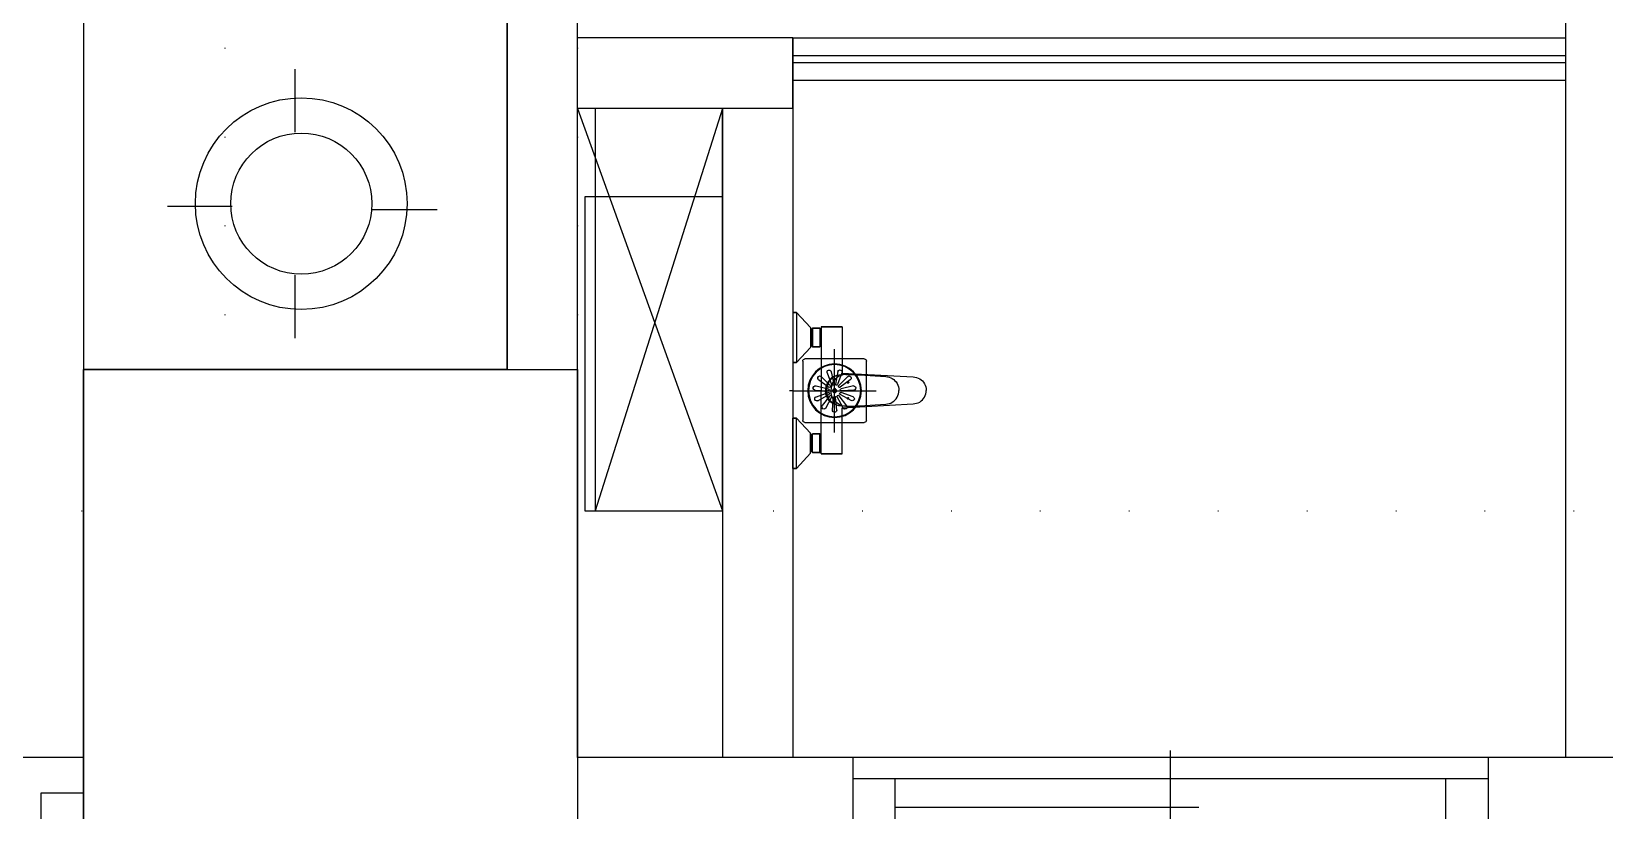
# Model space of a CAD drawing. Header units: millimetres. Extents: x 98197 to 106565, y 53890 to 60222.
# Drawn here: x 100619.8 to 100842.6, y 56363.1 to 56473.5 of the extents above; entities that cross this region are included whole.
import ezdxf

# ---------------------------------------------------------------- set-up
doc = ezdxf.new("R2010")
doc.units = ezdxf.units.MM
doc.header["$LTSCALE"] = 50
doc.header["$MEASUREMENT"] = 0
doc.linetypes.add('DOT', pattern=[0.25, 0, -0.25])
doc.layers.get('0').update_dxf_attribs({"color": 8, "linetype": 'CONTINUOUS'})
doc.layers.add('00', color=7, linetype='DOT')

# ---------------------------------------------------------------- blocks, each defined once
blk = doc.blocks.new('*U25', base_point=(557135.24, 45415.43))
for p, q in [((557169.24, 45422.93), (557169.24, 45496.93)), ((557172.24, 45496.93), (557172.24, 45422.93)), ((557095.24, 45407.93), (557095.24, 45422.93)), ((557169.24, 45422.93), (557095.24, 45422.93)), ((557172.24, 45422.93), (557169.24, 45422.93)), ((557175.24, 45407.93), (557175.24, 45422.93)), ((557175.24, 45407.93), (557095.24, 45407.93))]:
    blk.add_line(p, q)
for points in [[(557095.24, 45422.93), (557098.24, 45422.93), (557098.24, 45419.93), (557101.24, 45419.93), (557101.24, 45412.93), (557095.24, 45412.93)], [(557175.24, 45422.93), (557172.24, 45422.93), (557172.24, 45419.93), (557169.24, 45419.93), (557169.24, 45412.93), (557175.24, 45412.93)]]:
    blk.add_lwpolyline(points)
blk.add_arc((557172.24, 45422.93), 74, 90, 180)
blk = doc.blocks.new('*U30', base_point=(551700.96, 44174.06))
for p, q in [((551700.96, 44185.56), (551700.96, 44165.56)), ((551655.96, 44166.56), (551655.96, 44181.56)), ((551655.96, 44181.56), (551745.96, 44181.56)), ((551661.96, 44181.56), (551661.96, 44169.56)), ((551739.96, 44181.56), (551739.96, 44169.56)), ((551745.96, 44166.56), (551745.96, 44181.56)), ((551661.96, 44177.56), (551704.96, 44177.56)), ((551739.96, 44173.56), (551696.96, 44173.56)), ((551655.96, 44169.56), (551745.96, 44169.56)), ((551655.96, 44166.56), (551745.96, 44166.56))]:
    blk.add_line(p, q)
blk = doc.blocks.new('1247A')
for p, q in [((-13298.51, 8267.25), (-13298.01, 8267.25)), ((-13298.01, 8267.25), (-13298.51, 8267.25)), ((-13298.51, 8267.25), (-13298.51, 8267.12)), ((-13298.51, 8267.12), (-13298.51, 8266.77)), ((-13298.51, 8266.77), (-13298.51, 8266.2)), ((-13298.01, 8267.25), (-13296.01, 8265.12)), ((-13298.01, 8267.25), (-13296.01, 8265.12)), ((-13298.01, 8267.25), (-13298.01, 8267.12)), ((-13298.01, 8267.12), (-13298.01, 8266.77)), ((-13298.01, 8266.77), (-13298.01, 8266.2)), ((-13298.51, 8266.2), (-13298.51, 8265.46)), ((-13298.51, 8265.46), (-13298.51, 8264.61)), ((-13298.51, 8264.61), (-13298.51, 8263.7)), ((-13298.01, 8266.2), (-13298.01, 8265.46)), ((-13298.01, 8265.46), (-13298.01, 8264.61)), ((-13298.01, 8264.61), (-13298.01, 8263.7)), ((-13296.01, 8265.12), (-13296.01, 8265.07)), ((-13296.01, 8265.07), (-13296.01, 8264.93)), ((-13296.01, 8264.93), (-13296.01, 8264.82)), ((-13296.01, 8264.93), (-13296.01, 8264.7)), ((-13296.01, 8264.82), (-13295.91, 8264.82)), ((-13296.01, 8264.82), (-13296.01, 8264.77)), ((-13295.91, 8264.82), (-13296.01, 8264.82)), ((-13296.01, 8264.77), (-13296.01, 8264.66)), ((-13296.01, 8264.7), (-13296.01, 8264.41)), ((-13296.01, 8264.66), (-13296.01, 8264.49)), ((-13296.01, 8264.49), (-13296.01, 8264.26)), ((-13296.01, 8264.41), (-13296.01, 8264.06)), ((-13296.01, 8264.26), (-13296.01, 8263.98)), ((-13295.71, 8265.02), (-13295.91, 8264.82)), ((-13295.91, 8264.82), (-13295.91, 8264.77)), ((-13295.91, 8264.77), (-13295.91, 8264.66)), ((-13295.91, 8264.66), (-13295.91, 8264.49)), ((-13295.91, 8264.49), (-13295.91, 8264.26)), ((-13295.91, 8264.26), (-13295.91, 8263.98)), ((-13295.71, 8265.02), (-13295.51, 8265.02)), ((-13295.51, 8265.02), (-13295.71, 8265.02)), ((-13295.71, 8265.02), (-13295.71, 8264.97)), ((-13295.71, 8264.97), (-13295.71, 8262.38)), ((-13295.51, 8265.02), (-13295.21, 8265.02)), ((-13295.21, 8265.02), (-13295.51, 8265.02)), ((-13294.91, 8265.02), (-13295.21, 8265.02)), ((-13295.21, 8265.02), (-13294.91, 8265.02)), ((-13294.91, 8265.02), (-13294.71, 8265.02)), ((-13294.71, 8265.02), (-13294.91, 8265.02)), ((-13294.71, 8265.02), (-13294.51, 8264.82)), ((-13294.71, 8265.02), (-13294.71, 8264.97)), ((-13294.71, 8264.97), (-13294.71, 8262.38)), ((-13294.01, 8265.2), (-13294.51, 8265.2)), ((-13294.51, 8265.2), (-13294.01, 8265.2)), ((-13294.51, 8265.2), (-13294.51, 8265.14)), ((-13294.51, 8265.14), (-13294.51, 8256.2)), ((-13294.51, 8265.14), (-13294.51, 8256.2)), ((-13293.51, 8265.2), (-13294.01, 8265.2)), ((-13294.01, 8265.2), (-13293.51, 8265.2)), ((-13293, 8265.2), (-13293.51, 8265.2)), ((-13293.51, 8265.2), (-13293, 8265.2)), ((-13293, 8265.2), (-13292.54, 8265.2)), ((-13292.54, 8265.2), (-13293, 8265.2)), ((-13292.54, 8265.2), (-13292.13, 8265.2)), ((-13292.13, 8265.2), (-13292.54, 8265.2)), ((-13292.13, 8265.2), (-13291.82, 8265.2)), ((-13291.82, 8265.2), (-13292.13, 8265.2)), ((-13291.82, 8265.2), (-13291.63, 8265.2)), ((-13291.63, 8265.2), (-13291.82, 8265.2)), ((-13291.63, 8265.2), (-13291.55, 8265.2)), ((-13291.55, 8265.2), (-13291.63, 8265.2)), ((-13291.55, 8265.2), (-13291.51, 8265.14)), ((-13291.51, 8265.14), (-13291.51, 8258.66)), ((-13291.51, 8265.14), (-13291.51, 8258.66)), ((-13298.51, 8263.7), (-13298.51, 8262.79)), ((-13298.51, 8262.79), (-13298.51, 8261.93)), ((-13298.01, 8263.7), (-13298.01, 8262.79)), ((-13298.01, 8262.79), (-13298.01, 8261.93)), ((-13296.01, 8262.28), (-13298.01, 8260.15)), ((-13296.01, 8264.06), (-13296.01, 8263.7)), ((-13296.01, 8263.98), (-13296.01, 8263.7)), ((-13296.01, 8263.7), (-13296.01, 8263.33)), ((-13296.01, 8263.7), (-13296.01, 8263.42)), ((-13296.01, 8263.42), (-13296.01, 8263.14)), ((-13296.01, 8263.33), (-13296.01, 8262.99)), ((-13296.01, 8263.14), (-13296.01, 8262.91)), ((-13296.01, 8262.99), (-13296.01, 8262.7)), ((-13296.01, 8262.91), (-13296.01, 8262.74)), ((-13296.01, 8262.74), (-13296.01, 8262.62)), ((-13296.01, 8262.7), (-13296.01, 8262.47)), ((-13296.01, 8262.62), (-13296.01, 8262.58)), ((-13296.01, 8262.58), (-13296.01, 8262.47)), ((-13296.01, 8262.58), (-13295.91, 8262.58)), ((-13295.91, 8262.58), (-13296.01, 8262.58)), ((-13296.01, 8262.47), (-13296.01, 8262.33)), ((-13296.01, 8262.33), (-13296.01, 8262.28)), ((-13295.91, 8263.98), (-13295.91, 8263.7)), ((-13295.91, 8263.7), (-13295.91, 8263.42)), ((-13295.91, 8263.42), (-13295.91, 8263.14)), ((-13295.91, 8263.14), (-13295.91, 8262.91)), ((-13295.91, 8262.91), (-13295.91, 8262.74)), ((-13295.91, 8262.74), (-13295.91, 8262.62)), ((-13295.91, 8262.62), (-13295.91, 8262.58)), ((-13295.91, 8262.58), (-13295.71, 8262.38)), ((-13295.21, 8262.38), (-13295.71, 8262.38)), ((-13295.71, 8262.38), (-13295.21, 8262.38)), ((-13294.91, 8262.38), (-13295.21, 8262.38)), ((-13295.21, 8262.38), (-13294.91, 8262.38)), ((-13294.91, 8262.38), (-13294.71, 8262.38)), ((-13294.71, 8262.38), (-13294.91, 8262.38)), ((-13294.51, 8262.58), (-13294.71, 8262.38)), ((-13298.51, 8261.93), (-13298.51, 8261.19)), ((-13298.51, 8261.19), (-13298.51, 8260.63)), ((-13298.51, 8260.63), (-13298.51, 8260.28)), ((-13298.51, 8260.28), (-13298.51, 8260.15)), ((-13298.51, 8260.15), (-13298.01, 8260.15)), ((-13298.01, 8260.15), (-13298.51, 8260.15)), ((-13298.51, 8252.25), (-13298.51, 8260.15)), ((-13298.01, 8261.93), (-13298.01, 8261.19)), ((-13298.01, 8261.19), (-13298.01, 8260.63)), ((-13298.01, 8260.63), (-13298.01, 8260.28)), ((-13298.01, 8260.28), (-13298.01, 8260.15)), ((-13293.27, 8257.76), (-13293.61, 8257.29)), ((-13293.14, 8257.75), (-13293.32, 8257.54)), ((-13292.81, 8258.11), (-13293.27, 8257.76)), ((-13292.95, 8257.94), (-13293.14, 8257.75)), ((-13292.72, 8258.11), (-13292.95, 8257.94)), ((-13292.69, 8257.57), (-13292.85, 8257.33)), ((-13292.29, 8258.32), (-13292.81, 8258.11)), ((-13292.48, 8258.22), (-13292.72, 8258.11)), ((-13292.5, 8257.79), (-13292.69, 8257.57)), ((-13292.3, 8257.98), (-13292.5, 8257.79)), ((-13292.06, 8258.16), (-13292.3, 8257.98)), ((-13291.98, 8258.37), (-13292.29, 8258.32)), ((-13291.98, 8258.37), (-13292.29, 8258.32)), ((-13291.81, 8258.28), (-13292.06, 8258.16)), ((-13291.28, 8258.43), (-13291.98, 8258.37)), ((-13291.55, 8258.37), (-13291.81, 8258.28)), ((-13291.28, 8258.43), (-13291.55, 8258.37)), ((-13291.51, 8258.66), (-13281.48, 8258.1)), ((-13290.99, 8258.46), (-13291.28, 8258.43)), ((-13290.99, 8258.46), (-13290.58, 8258.45)), ((-13290.58, 8258.45), (-13290.21, 8258.44)), ((-13290.21, 8258.44), (-13289.79, 8258.42)), ((-13289.79, 8258.42), (-13289.36, 8258.4)), ((-13289.36, 8258.4), (-13289.05, 8258.38)), ((-13289.05, 8258.38), (-13285.35, 8258.15)), ((-13285.35, 8258.15), (-13285.11, 8258.13)), ((-13285.11, 8258.13), (-13284.87, 8258.08)), ((-13284.87, 8258.08), (-13284.64, 8257.99)), ((-13284.64, 8257.99), (-13284.43, 8257.89)), ((-13284.43, 8257.89), (-13284.22, 8257.74)), ((-13284.22, 8257.74), (-13284.05, 8257.57)), ((-13284.05, 8257.57), (-13283.89, 8257.39)), ((-13281.48, 8258.1), (-13281.23, 8258.08)), ((-13281.23, 8258.08), (-13280.99, 8258.03)), ((-13280.99, 8258.03), (-13280.76, 8257.95)), ((-13280.76, 8257.95), (-13280.54, 8257.85)), ((-13280.54, 8257.85), (-13280.33, 8257.7)), ((-13280.33, 8257.7), (-13280.16, 8257.54)), ((-13294.51, 8247.26), (-13294.51, 8256.2)), ((-13294.51, 8247.26), (-13294.51, 8256.2)), ((-13293.82, 8256.76), (-13293.9, 8256.2)), ((-13293.82, 8255.64), (-13293.9, 8256.2)), ((-13293.61, 8257.29), (-13293.82, 8256.76)), ((-13293.61, 8255.11), (-13293.82, 8255.64)), ((-13293.72, 8256.49), (-13293.74, 8256.2)), ((-13293.72, 8255.91), (-13293.74, 8256.2)), ((-13293.67, 8256.76), (-13293.72, 8256.49)), ((-13293.67, 8255.64), (-13293.72, 8255.91)), ((-13293.58, 8257.04), (-13293.67, 8256.76)), ((-13293.58, 8255.36), (-13293.67, 8255.64)), ((-13293.48, 8257.29), (-13293.58, 8257.04)), ((-13293.48, 8255.11), (-13293.58, 8255.36)), ((-13293.32, 8257.54), (-13293.48, 8257.29)), ((-13293.11, 8256.5), (-13293.13, 8256.2)), ((-13293.11, 8255.9), (-13293.13, 8256.2)), ((-13293.05, 8256.78), (-13293.11, 8256.5)), ((-13293.05, 8255.62), (-13293.11, 8255.9)), ((-13292.97, 8257.06), (-13293.05, 8256.78)), ((-13292.97, 8255.34), (-13293.05, 8255.62)), ((-13292.85, 8257.33), (-13292.97, 8257.06)), ((-13292.85, 8255.07), (-13292.97, 8255.34)), ((-13290.79, 8257.38), (-13290.8, 8257.36)), ((-13290.8, 8257.36), (-13290.8, 8257.33)), ((-13290.8, 8257.33), (-13290.8, 8257.31)), ((-13290.8, 8257.31), (-13290.79, 8257.28)), ((-13290.77, 8257.41), (-13290.79, 8257.38)), ((-13290.79, 8257.28), (-13290.77, 8257.26)), ((-13290.75, 8257.42), (-13290.77, 8257.41)), ((-13290.77, 8257.26), (-13290.75, 8257.25)), ((-13290.72, 8257.43), (-13290.75, 8257.42)), ((-13290.75, 8257.25), (-13290.72, 8257.24)), ((-13290.7, 8257.43), (-13290.72, 8257.43)), ((-13290.72, 8257.24), (-13290.7, 8257.23)), ((-13290.7, 8257.43), (-13290.67, 8257.43)), ((-13290.67, 8257.24), (-13290.7, 8257.23)), ((-13290.67, 8257.43), (-13290.65, 8257.42)), ((-13290.65, 8257.25), (-13290.67, 8257.24)), ((-13290.65, 8257.42), (-13290.63, 8257.41)), ((-13290.63, 8257.26), (-13290.65, 8257.25)), ((-13290.63, 8257.41), (-13290.61, 8257.38)), ((-13290.61, 8257.28), (-13290.63, 8257.26)), ((-13290.61, 8257.38), (-13290.6, 8257.36)), ((-13290.6, 8257.31), (-13290.61, 8257.28)), ((-13290.6, 8257.36), (-13290.6, 8257.33)), ((-13290.6, 8257.33), (-13290.6, 8257.31)), ((-13283.89, 8257.39), (-13283.75, 8257.17)), ((-13283.75, 8257.17), (-13283.65, 8256.95)), ((-13283.75, 8255.23), (-13283.65, 8255.45)), ((-13283.65, 8256.95), (-13283.57, 8256.7)), ((-13283.65, 8255.45), (-13283.57, 8255.7)), ((-13283.57, 8256.7), (-13283.52, 8256.46)), ((-13283.57, 8255.7), (-13283.52, 8255.94)), ((-13283.52, 8256.46), (-13283.5, 8256.2)), ((-13283.52, 8255.94), (-13283.5, 8256.2)), ((-13280.16, 8257.54), (-13280, 8257.36)), ((-13280, 8257.36), (-13279.85, 8257.15)), ((-13279.85, 8257.15), (-13279.75, 8256.93)), ((-13279.85, 8255.25), (-13279.75, 8255.47)), ((-13279.75, 8256.93), (-13279.68, 8256.69)), ((-13279.75, 8256.93), (-13279.68, 8256.69)), ((-13279.75, 8255.47), (-13279.68, 8255.71)), ((-13279.75, 8255.47), (-13279.68, 8255.71)), ((-13279.68, 8256.69), (-13279.63, 8256.45)), ((-13279.68, 8256.69), (-13279.63, 8256.45)), ((-13279.68, 8255.71), (-13279.63, 8255.95)), ((-13279.68, 8255.71), (-13279.63, 8255.95)), ((-13279.63, 8256.45), (-13279.61, 8256.2)), ((-13279.63, 8256.45), (-13279.61, 8256.2)), ((-13279.63, 8255.95), (-13279.61, 8256.2)), ((-13279.63, 8255.95), (-13279.61, 8256.2)), ((-13293.27, 8254.64), (-13293.61, 8255.11)), ((-13293.32, 8254.86), (-13293.48, 8255.11)), ((-13293.14, 8254.65), (-13293.32, 8254.86)), ((-13292.81, 8254.29), (-13293.27, 8254.64)), ((-13292.95, 8254.46), (-13293.14, 8254.65)), ((-13292.72, 8254.29), (-13292.95, 8254.46)), ((-13292.69, 8254.83), (-13292.85, 8255.07)), ((-13292.29, 8254.08), (-13292.81, 8254.29)), ((-13292.48, 8254.18), (-13292.72, 8254.29)), ((-13292.5, 8254.61), (-13292.69, 8254.83)), ((-13292.3, 8254.42), (-13292.5, 8254.61)), ((-13292.06, 8254.24), (-13292.3, 8254.42)), ((-13291.98, 8254.03), (-13292.29, 8254.08)), ((-13291.98, 8254.03), (-13292.29, 8254.08)), ((-13291.81, 8254.12), (-13292.06, 8254.24)), ((-13291.28, 8253.96), (-13291.98, 8254.03)), ((-13291.55, 8254.03), (-13291.81, 8254.12)), ((-13291.28, 8253.96), (-13291.55, 8254.03)), ((-13291.51, 8253.74), (-13281.48, 8254.3)), ((-13291.51, 8247.26), (-13291.51, 8253.74)), ((-13291.51, 8247.26), (-13291.51, 8253.74)), ((-13290.99, 8253.94), (-13291.28, 8253.96)), ((-13290.99, 8253.94), (-13290.58, 8253.95)), ((-13290.8, 8255.09), (-13290.79, 8255.11)), ((-13290.8, 8255.07), (-13290.8, 8255.09)), ((-13290.8, 8255.04), (-13290.8, 8255.07)), ((-13290.79, 8255.02), (-13290.8, 8255.04)), ((-13290.79, 8255.11), (-13290.77, 8255.14)), ((-13290.77, 8254.99), (-13290.79, 8255.02)), ((-13290.77, 8255.14), (-13290.75, 8255.15)), ((-13290.75, 8254.98), (-13290.77, 8254.99)), ((-13290.75, 8255.15), (-13290.72, 8255.16)), ((-13290.72, 8254.97), (-13290.75, 8254.98)), ((-13290.72, 8255.16), (-13290.7, 8255.17)), ((-13290.7, 8254.97), (-13290.72, 8254.97)), ((-13290.67, 8255.16), (-13290.7, 8255.17)), ((-13290.7, 8254.97), (-13290.67, 8254.97)), ((-13290.65, 8255.15), (-13290.67, 8255.16)), ((-13290.67, 8254.97), (-13290.65, 8254.98)), ((-13290.63, 8255.14), (-13290.65, 8255.15)), ((-13290.65, 8254.98), (-13290.63, 8254.99)), ((-13290.61, 8255.11), (-13290.63, 8255.14)), ((-13290.63, 8254.99), (-13290.61, 8255.02)), ((-13290.6, 8255.09), (-13290.61, 8255.11)), ((-13290.61, 8255.02), (-13290.6, 8255.04)), ((-13290.6, 8255.07), (-13290.6, 8255.09)), ((-13290.6, 8255.04), (-13290.6, 8255.07)), ((-13290.58, 8253.95), (-13290.21, 8253.96)), ((-13290.21, 8253.96), (-13289.79, 8253.98)), ((-13289.79, 8253.98), (-13289.36, 8254)), ((-13289.36, 8254), (-13289.05, 8254.02)), ((-13289.05, 8254.02), (-13285.35, 8254.25)), ((-13285.35, 8254.25), (-13285.11, 8254.27)), ((-13285.11, 8254.27), (-13284.87, 8254.32)), ((-13284.87, 8254.32), (-13284.64, 8254.41)), ((-13284.64, 8254.41), (-13284.43, 8254.51)), ((-13284.43, 8254.51), (-13284.22, 8254.66)), ((-13284.22, 8254.66), (-13284.05, 8254.83)), ((-13284.05, 8254.83), (-13283.89, 8255.01)), ((-13283.89, 8255.01), (-13283.75, 8255.23)), ((-13281.48, 8254.3), (-13281.23, 8254.32)), ((-13281.23, 8254.32), (-13280.99, 8254.37)), ((-13280.99, 8254.37), (-13280.76, 8254.45)), ((-13280.76, 8254.45), (-13280.54, 8254.55)), ((-13280.54, 8254.55), (-13280.33, 8254.7)), ((-13280.33, 8254.7), (-13280.16, 8254.86)), ((-13280.16, 8254.86), (-13280, 8255.04)), ((-13280, 8255.04), (-13279.85, 8255.25)), ((-13298.01, 8252.25), (-13298.51, 8252.25)), ((-13298.51, 8252.12), (-13298.51, 8252.25)), ((-13298.51, 8252.25), (-13298.01, 8252.25)), ((-13298.51, 8251.77), (-13298.51, 8252.12)), ((-13298.51, 8251.2), (-13298.51, 8251.77)), ((-13298.51, 8250.46), (-13298.51, 8251.2)), ((-13296.01, 8250.12), (-13298.01, 8252.25)), ((-13298.01, 8252.12), (-13298.01, 8252.25)), ((-13298.01, 8251.77), (-13298.01, 8252.12)), ((-13298.01, 8251.2), (-13298.01, 8251.77)), ((-13298.01, 8250.46), (-13298.01, 8251.2)), ((-13298.51, 8249.61), (-13298.51, 8250.46)), ((-13298.51, 8248.7), (-13298.51, 8249.61)), ((-13298.51, 8247.79), (-13298.51, 8248.7)), ((-13298.01, 8249.61), (-13298.01, 8250.46)), ((-13298.01, 8248.7), (-13298.01, 8249.61)), ((-13298.01, 8247.79), (-13298.01, 8248.7)), ((-13296.01, 8250.07), (-13296.01, 8250.12)), ((-13296.01, 8249.93), (-13296.01, 8250.07)), ((-13296.01, 8249.7), (-13296.01, 8249.93)), ((-13296.01, 8249.82), (-13296.01, 8249.93)), ((-13295.91, 8249.82), (-13296.01, 8249.82)), ((-13296.01, 8249.77), (-13296.01, 8249.82)), ((-13296.01, 8249.82), (-13295.91, 8249.82)), ((-13296.01, 8249.66), (-13296.01, 8249.77)), ((-13296.01, 8249.41), (-13296.01, 8249.7)), ((-13296.01, 8249.49), (-13296.01, 8249.66)), ((-13296.01, 8249.26), (-13296.01, 8249.49)), ((-13296.01, 8249.06), (-13296.01, 8249.41)), ((-13296.01, 8248.98), (-13296.01, 8249.26)), ((-13296.01, 8248.7), (-13296.01, 8249.06)), ((-13296.01, 8248.7), (-13296.01, 8248.98)), ((-13296.01, 8248.42), (-13296.01, 8248.7)), ((-13296.01, 8248.33), (-13296.01, 8248.7)), ((-13295.91, 8249.82), (-13295.71, 8250.02)), ((-13295.91, 8249.77), (-13295.91, 8249.82)), ((-13295.91, 8249.66), (-13295.91, 8249.77)), ((-13295.91, 8249.49), (-13295.91, 8249.66)), ((-13295.91, 8249.26), (-13295.91, 8249.49)), ((-13295.91, 8248.98), (-13295.91, 8249.26)), ((-13295.91, 8248.7), (-13295.91, 8248.98)), ((-13295.91, 8248.42), (-13295.91, 8248.7)), ((-13295.71, 8250.02), (-13295.21, 8250.02)), ((-13295.71, 8247.43), (-13295.71, 8250.02)), ((-13295.21, 8250.02), (-13295.71, 8250.02)), ((-13295.21, 8250.02), (-13294.91, 8250.02)), ((-13294.91, 8250.02), (-13295.21, 8250.02)), ((-13294.71, 8250.02), (-13294.91, 8250.02)), ((-13294.91, 8250.02), (-13294.71, 8250.02)), ((-13294.51, 8249.82), (-13294.71, 8250.02)), ((-13294.71, 8247.43), (-13294.71, 8250.02)), ((-13298.51, 8246.93), (-13298.51, 8247.79)), ((-13298.51, 8246.19), (-13298.51, 8246.93)), ((-13298.01, 8246.93), (-13298.01, 8247.79)), ((-13298.01, 8245.15), (-13296.01, 8247.28)), ((-13298.01, 8245.15), (-13296.01, 8247.28)), ((-13298.01, 8246.19), (-13298.01, 8246.93)), ((-13296.01, 8248.14), (-13296.01, 8248.42)), ((-13296.01, 8247.99), (-13296.01, 8248.33)), ((-13296.01, 8247.91), (-13296.01, 8248.14)), ((-13296.01, 8247.7), (-13296.01, 8247.99)), ((-13296.01, 8247.74), (-13296.01, 8247.91)), ((-13296.01, 8247.62), (-13296.01, 8247.74)), ((-13296.01, 8247.47), (-13296.01, 8247.7)), ((-13296.01, 8247.58), (-13296.01, 8247.62)), ((-13295.91, 8247.58), (-13296.01, 8247.58)), ((-13296.01, 8247.58), (-13295.91, 8247.58)), ((-13296.01, 8247.47), (-13296.01, 8247.58)), ((-13296.01, 8247.33), (-13296.01, 8247.47)), ((-13296.01, 8247.28), (-13296.01, 8247.33)), ((-13295.91, 8248.14), (-13295.91, 8248.42)), ((-13295.91, 8247.91), (-13295.91, 8248.14)), ((-13295.91, 8247.74), (-13295.91, 8247.91)), ((-13295.91, 8247.62), (-13295.91, 8247.74)), ((-13295.91, 8247.58), (-13295.91, 8247.62)), ((-13295.71, 8247.38), (-13295.91, 8247.58)), ((-13295.71, 8247.38), (-13295.71, 8247.43)), ((-13295.51, 8247.38), (-13295.71, 8247.38)), ((-13295.71, 8247.38), (-13295.51, 8247.38)), ((-13295.21, 8247.38), (-13295.51, 8247.38)), ((-13295.51, 8247.38), (-13295.21, 8247.38)), ((-13295.21, 8247.38), (-13294.91, 8247.38)), ((-13294.91, 8247.38), (-13295.21, 8247.38)), ((-13294.71, 8247.38), (-13294.91, 8247.38)), ((-13294.91, 8247.38), (-13294.71, 8247.38)), ((-13294.71, 8247.38), (-13294.51, 8247.58)), ((-13294.71, 8247.38), (-13294.71, 8247.43)), ((-13294.51, 8247.2), (-13294.51, 8247.26)), ((-13294.51, 8247.2), (-13294.01, 8247.2)), ((-13294.01, 8247.2), (-13294.51, 8247.2)), ((-13294.01, 8247.2), (-13293.51, 8247.2)), ((-13293.51, 8247.2), (-13294.01, 8247.2)), ((-13293.51, 8247.2), (-13293, 8247.2)), ((-13293, 8247.2), (-13293.51, 8247.2)), ((-13292.54, 8247.2), (-13293, 8247.2)), ((-13293, 8247.2), (-13292.54, 8247.2)), ((-13292.13, 8247.2), (-13292.54, 8247.2)), ((-13292.54, 8247.2), (-13292.13, 8247.2)), ((-13291.82, 8247.2), (-13292.13, 8247.2)), ((-13292.13, 8247.2), (-13291.82, 8247.2)), ((-13291.63, 8247.2), (-13291.82, 8247.2)), ((-13291.82, 8247.2), (-13291.63, 8247.2)), ((-13291.55, 8247.2), (-13291.63, 8247.2)), ((-13291.63, 8247.2), (-13291.55, 8247.2)), ((-13291.55, 8247.2), (-13291.51, 8247.26)), ((-13298.51, 8245.63), (-13298.51, 8246.19)), ((-13298.51, 8245.28), (-13298.51, 8245.63)), ((-13298.51, 8245.15), (-13298.51, 8245.28)), ((-13298.01, 8245.15), (-13298.51, 8245.15)), ((-13298.51, 8245.15), (-13298.01, 8245.15)), ((-13298.01, 8245.63), (-13298.01, 8246.19)), ((-13298.01, 8245.28), (-13298.01, 8245.63)), ((-13298.01, 8245.15), (-13298.01, 8245.28))]:
    blk.add_line(p, q)
at = {"color": 3}
blk.add_line((-13298.51, 8256.25), (-13299.01, 8256.25), dxfattribs=at)
blk = doc.blocks.new('10D')
at = {"color": 9, "true_color": 0xc9c9c9}
for p, q in [((-31147.44, 14844.37), (-31147.44, 14852.77)), ((-31147.14, 14853.07), (-31138.74, 14853.07)), ((-31138.44, 14852.77), (-31138.44, 14844.37)), ((-31144.65, 14850.68), (-31143.58, 14849.29)), ((-31144.18, 14851.05), (-31143.33, 14849.45)), ((-31143.24, 14851.27), (-31143.09, 14849.52)), ((-31142.64, 14851.32), (-31142.79, 14849.52)), ((-31141.73, 14851), (-31142.56, 14849.45)), ((-31141.21, 14850.72), (-31142.3, 14849.29)), ((-31145.71, 14848.48), (-31143.91, 14848.59)), ((-31145.57, 14847.89), (-31143.86, 14848.29)), ((-31145.52, 14849.42), (-31143.87, 14848.83)), ((-31145.32, 14849.99), (-31143.75, 14849.1)), ((-31145.22, 14847), (-31143.76, 14848.06)), ((-31143.14, 14848.62), (-31143.14, 14848.52)), ((-31143.14, 14848.62), (-31143.04, 14848.62)), ((-31143.14, 14848.52), (-31143.09, 14848.52)), ((-31143.14, 14848.52), (-31143.04, 14848.52)), ((-31142.99, 14848.77), (-31142.89, 14848.77)), ((-31142.99, 14848.67), (-31142.99, 14848.77)), ((-31142.99, 14848.38), (-31142.99, 14848.47)), ((-31142.99, 14848.38), (-31142.89, 14848.38)), ((-31142.89, 14848.67), (-31142.89, 14848.77)), ((-31142.89, 14848.38), (-31142.89, 14848.47)), ((-31142.75, 14848.62), (-31142.84, 14848.62)), ((-31142.75, 14848.52), (-31142.84, 14848.52)), ((-31142.79, 14848.52), (-31142.75, 14848.52)), ((-31142.75, 14848.62), (-31142.75, 14848.52)), ((-31140.61, 14849.96), (-31142.14, 14849.1)), ((-31140.71, 14847.03), (-31142.13, 14848.06)), ((-31140.26, 14847.88), (-31142.03, 14848.29)), ((-31140.32, 14849.44), (-31142.02, 14848.83)), ((-31140.23, 14848.48), (-31141.98, 14848.59)), ((-31144.79, 14846.58), (-31143.56, 14847.84)), ((-31144.01, 14846.02), (-31143.36, 14847.7)), ((-31143.42, 14845.9), (-31143.07, 14847.62)), ((-31142.46, 14845.85), (-31142.82, 14847.62)), ((-31141.9, 14846.06), (-31142.53, 14847.7)), ((-31141.06, 14846.54), (-31142.32, 14847.84)), ((-31138.74, 14844.07), (-31147.14, 14844.07))]:
    blk.add_line(p, q, dxfattribs=at)
at = {"color": 8}
for p, q in [((-31142.94, 14854.47), (-31142.94, 14842.67)), ((-31148.84, 14848.57), (-31137.04, 14848.57))]:
    blk.add_line(p, q, dxfattribs=at)
at = {"color": 9, "true_color": 0xc9c9c9}
for radius in [3.8, 3.7, 0.275]:
    blk.add_circle((-31142.94, 14848.57), radius, dxfattribs=at)
for centre, radius, start, end in [((-31147.14, 14852.77), 0.3, 90, 180), ((-31138.74, 14852.77), 0.3, 0, 90), ((-31144.43, 14850.89), 0.3, 32.7273, 222.2546), ((-31142.94, 14851.32), 0.3, 0, 189.5273), ((-31141.46, 14850.89), 0.3, 327.2727, 156.8), ((-31145.67, 14848.18), 0.3, 98.1818, 287.7091), ((-31145.45, 14849.71), 0.3, 65.4545, 254.9818), ((-31143.88, 14848.44), 0.15, 278.1818, 98.1818), ((-31143.81, 14848.97), 0.15, 245.4545, 65.4545), ((-31143.66, 14847.95), 0.15, 310.9091, 130.9091), ((-31143.46, 14849.37), 0.15, 212.7273, 32.7273), ((-31142.94, 14849.52), 0.15, 180, 0), ((-31143.04, 14848.67), 0.05, 270, 0), ((-31143.04, 14848.47), 0.05, 0, 90), ((-31142.84, 14848.67), 0.05, 180, 270), ((-31142.84, 14848.47), 0.05, 90, 180), ((-31142.43, 14849.37), 0.15, 147.2727, 327.2727), ((-31142.23, 14847.95), 0.15, 49.0909, 229.0909), ((-31142.08, 14848.97), 0.15, 114.5455, 294.5455), ((-31142, 14848.44), 0.15, 81.8182, 261.8182), ((-31140.44, 14849.71), 0.3, 294.5455, 124.0727), ((-31140.22, 14848.18), 0.3, 261.8182, 91.3455), ((-31145.02, 14846.77), 0.3, 130.9091, 320.4364), ((-31143.72, 14845.93), 0.3, 163.6364, 353.1636), ((-31143.21, 14847.66), 0.15, 343.6364, 163.6364), ((-31142.68, 14847.66), 0.15, 16.3636, 196.3636), ((-31142.17, 14845.93), 0.3, 196.3636, 25.8909), ((-31140.87, 14846.77), 0.3, 229.0909, 58.6182), ((-31147.14, 14844.37), 0.3, 180, 270), ((-31138.74, 14844.37), 0.3, 270, 0)]:
    blk.add_arc(centre, radius, start, end, dxfattribs=at)

msp = doc.modelspace()

# ---------------------------------------------------------------- linework, layer by layer
for p, q in [((100687.154, 56425.566), (100687.154, 56635.566)), ((100837.154, 56370.566), (100837.154, 56635.566)), ((100627.154, 56630.566), (100627.154, 56425.566)), ((100687.154, 56630.566), (100687.154, 56425.566)), ((100697.154, 56370.566), (100697.154, 56625.566)), ((100727.654, 56472.566), (100697.154, 56472.566)), ((100727.654, 56462.566), (100727.654, 56472.566)), ((100657.154, 56459.207), (100657.154, 56468.131)), ((100697.154, 56462.566), (100717.654, 56405.566)), ((100717.654, 56462.566), (100699.654, 56405.566)), ((100639.044, 56448.745), (100648.209, 56448.745)), ((100668.076, 56448.262), (100677.24, 56448.262)), ((100657.154, 56430.027), (100657.154, 56438.95)), ((100687.154, 56425.566), (100627.154, 56425.566)), ((100699.654, 56405.566), (100717.654, 56405.566)), ((100736.154, 56370.566), (100697.154, 56370.566)), ((101088.154, 56370.566), (100826.154, 56370.566))]:
    msp.add_line(p, q)
at = {"extrusion": (0, 0, -1)}
for p, q in [((100727.654, 56472.566), (100697.154, 56472.566)), ((100727.654, 56472.566), (100727.654, 56370.566)), ((100727.654, 56472.566), (100837.154, 56472.566)), ((100727.654, 56470.066), (100837.154, 56470.066)), ((100727.654, 56469.066), (100837.154, 56469.066)), ((100727.654, 56466.566), (100837.154, 56466.566)), ((100717.654, 56462.566), (100697.154, 56462.566)), ((100727.654, 56462.566), (100697.154, 56462.566)), ((100717.654, 56462.566), (100717.654, 56370.566)), ((100627.154, 56429.566), (100627.154, 56370.566))]:
    msp.add_line(p, q, dxfattribs=at)
at = {"linetype": 'Continuous'}
msp.add_lwpolyline([(100627.154, 56630.566), (100627.154, 56425.566), (100687.154, 56425.566), (100687.154, 56630.566), (100627.154, 56630.566)], dxfattribs=at)
for points in [[(100699.654, 56405.566), (100717.654, 56405.566), (100717.654, 56462.566), (100699.654, 56462.566)], [(100698.154, 56405.566), (100717.654, 56405.566), (100717.654, 56450.066), (100698.154, 56450.066)], [(100697.154, 56355.566), (100627.154, 56355.566), (100627.154, 56425.566), (100697.154, 56425.566)]]:
    msp.add_lwpolyline(points, close=True)
for radius in [15, 10]:
    msp.add_circle((100657.998, 56449.079), radius)
at = {"layer": '00'}
for p, q in [((100647.154, 57025.566), (100647.154, 56425.566)), ((100697.154, 57025.566), (100697.154, 56425.566)), ((100034.654, 56405.566), (100629.654, 56405.566)), ((100699.654, 56405.566), (101194.654, 56405.566))]:
    msp.add_line(p, q, dxfattribs=at)
msp.add_lwpolyline([(100697.154, 56355.566), (100627.154, 56355.566), (100627.154, 56425.566), (100697.154, 56425.566)], close=True, dxfattribs=at)

# ---------------------------------------------------------------- block references
at = {"xscale": -1, "rotation": 180}
for name, p in [('1247A', (114026.16, 64678.816)), ('10D', (131876.498, 71271.138)), ('*U25', (100587.154, 56363.066))]:
    msp.add_blockref(name, p, dxfattribs=at)
at = {"rotation": 180}
msp.add_blockref('*U30', (100781.154, 56363.066), dxfattribs=at)

doc.saveas('drawing.dxf')
